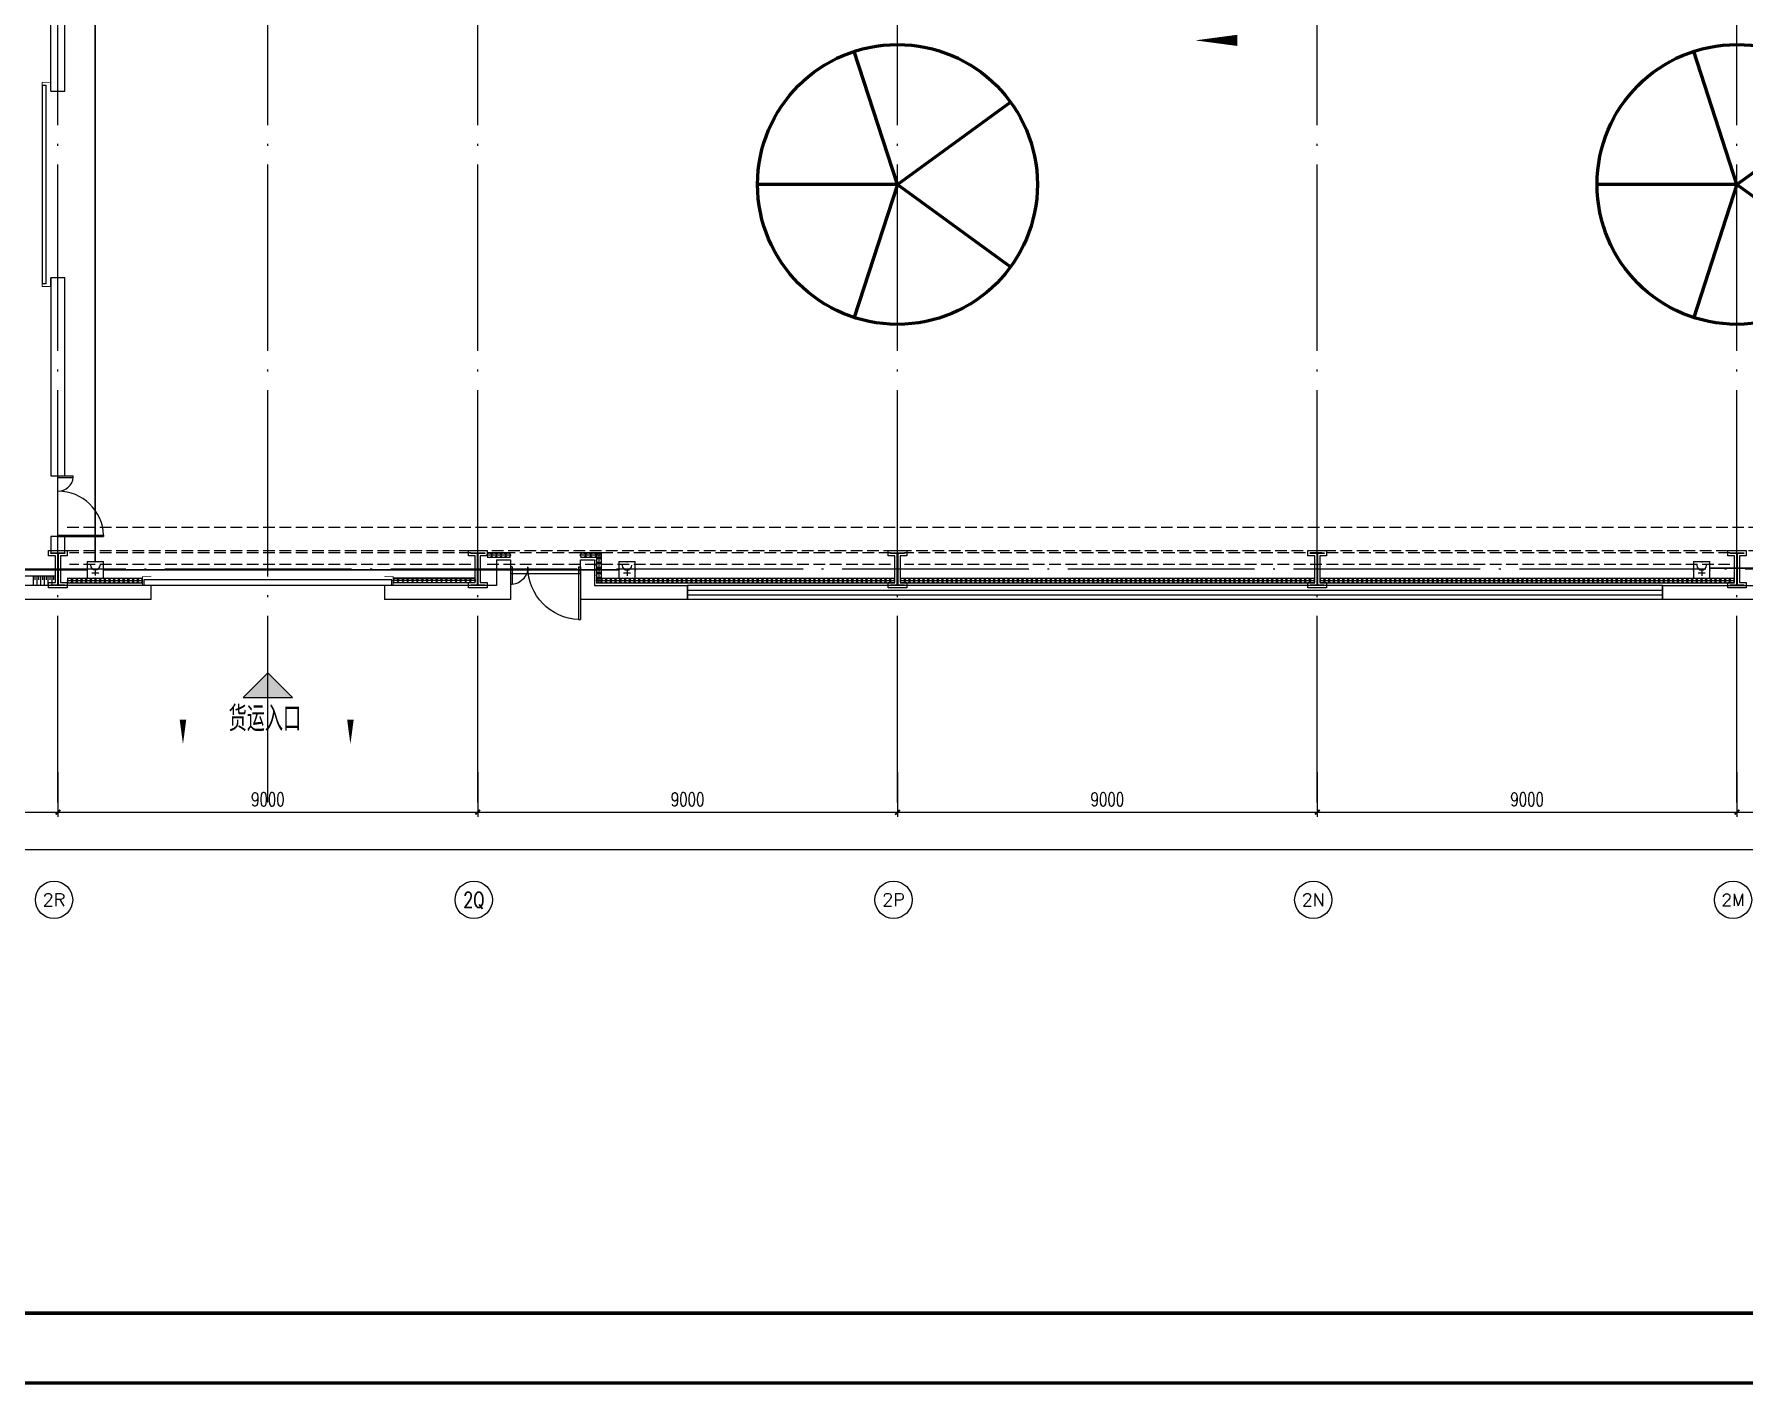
# Model space of a CAD drawing. Extents: x -1396510 to 1250330, y -1892470 to 1623980.
# Drawn here: x 518606 to 555262, y -816618 to -787658 of the extents above; entities that cross this region are included whole.
import ezdxf
from ezdxf.enums import TextEntityAlignment as Align

# ---------------------------------------------------------------- set-up
doc = ezdxf.new("R2010")
doc.units = 0
doc.header["$LTSCALE"] = 1000
doc.header["$MEASUREMENT"] = 0
for name, pattern in [('10平面$0$DASH', [0.35, 0.25, -0.1]), ('DASH', [0.35, 0.25, -0.1]), ('DOTE', [2.42, 2, -0.2, 0.02, -0.2])]:
    doc.linetypes.add(name, pattern=pattern)
doc.layers.get('Defpoints').update_dxf_attribs({"color": 210})
for name, color, linetype in [('0-cxFrame', 155, 'Continuous'), ('10平面$0$WINDOW', 4, 'Continuous'), ('99平面图例外参$0$A-HATCH-2', 251, 'Continuous'), ('A-AXIS-D', 1, 'Continuous'), ('A-AXIS-DOTE', 14, 'DOTE'), ('A-AXIS-SYMB', 3, 'Continuous'), ('A-HATCH-2', 251, 'Continuous'), ('A-HRAIL', 173, 'Continuous'), ('A-LIN-V', 9, 'Continuous'), ('A-SFCE', 30, 'Continuous'), ('A-TEXT', 61, 'Continuous'), ('A-WINDOW', 140, 'Continuous'), ('AS-COLN', 6, 'Continuous'), ('AS-WALL', 40, 'Continuous'), ('EQUIP-消防', 3, 'Continuous'), ('FH-tri', 180, 'Continuous'), ('WIRE-照明', 1, 'Continuous'), ('建-窗', 4, 'Continuous'), ('建-箭头', 3, 'Continuous')]:
    doc.layers.add(name, color=color, linetype=linetype)
doc.layers.add('0-cxText', color=131, linetype='Continuous', lineweight=25)
doc.layers.add('A-云线2', color=3, linetype='Continuous', plot=False)
doc.styles.add('_TCH_AXIS', font='COMPLEX', dxfattribs={"bigfont": 'GBCBIG'})
doc.styles.add('_TCH_DIM_T3', font='SIMPLEX', dxfattribs={"width": 0.705882, "bigfont": 'GBCBIG'})
doc.styles.add('A-STANDARD', font='SIMPLEX', dxfattribs={"bigfont": 'GBCBIG'})
doc.styles.add('cx_tuming', font='simhei.ttf')
doc.styles.add('cx_tuqian1', font='')
doc.styles.get("Standard").update_dxf_attribs({"font": 'gbenor.shx', "bigfont": 'gbcbig.shx'})
doc.styles.add('黑体', font='simhei.ttf', dxfattribs={"height": 12})
doc.styles.get('cx_tuqian1').set_extended_font_data('SimSun')
doc.dimstyles.new('_TCH_ARCH&&100', dxfattribs={"dimtxt": 297.5, "dimasz": 100, "dimexe": 100, "dimexo": 100, "dimgap": 126.25, "dimtad": 1, "dimdec": 0, "dimzin": 0, "dimdsep": 46, "dimtxsty": '_TCH_DIM_T3', "dimblk": 'ARCHTICK', "dimcen": 0.09, "dimclrt": 7, "dimazin": 2, "dimtfac": 1, "dimtdec": 0, "dimtix": 1, "dimtmove": 2, "dimatfit": 3, "dimfxl": 0, "dimtolj": 1, "dimtzin": 0, "dimarcsym": 0})

# ---------------------------------------------------------------- blocks, each defined once
blk = doc.blocks.new('WINDOW2DLIB$DYNSTYLE$00000005')
at = {"color": 0}
for points in [[(-0.5, 0.5), (-0.5, -0.5)], [(-0.5, 0.5), (0.5, 0.5)], [(0.5, -0.5), (0.5, 0.5)], [(0.5, 0.1667), (-0.5, 0.1667)], [(0.5, -0.1667), (-0.5, -0.1667)], [(-0.5, -0.5), (0.5, -0.5)]]:
    blk.add_lwpolyline(points, dxfattribs=at)
blk = doc.blocks.new('10平面$0$$DorLib2D$00000126')
at = {"color": 0, "linetype": 'Continuous'}
for p, q in [((-0.532, 0.5), (-0.532, 0.9)), ((0.532, 0.9), (0.532, 0.5))]:
    blk.add_line(p, q, dxfattribs=at)
at = {"color": 0, "linetype": '10平面$0$DASH'}
for p, q in [((-0.532, 0.9), (0.532, 0.9)), ((-0.532, 0.5), (0.532, 0.5))]:
    blk.add_line(p, q, dxfattribs=at)
blk = doc.blocks.new('DOOR2DLIB$SYSLIB$00000123')
at = {"color": 0}
for p, q in [((0.475, -0.001), (0.475, 0.752)), ((0.475, 0.752), (0.5, 0.752)), ((0.5, -0.001), (0.5, 0.752)), ((-0.5, 0), (-0.5, 0.252)), ((-0.475, 0.252), (-0.5, 0.252)), ((-0.475, 0), (-0.475, 0.252)), ((-0.475, 0), (-0.5, 0)), ((0.475, -0.001), (0.5, -0.001))]:
    blk.add_line(p, q, dxfattribs=at)
for centre, radius, start, end in [((0.505, -0.002), 0.755, 92.2493, 179.7238), ((-0.501, 0.003), 0.251, 359.7899, 84.0974)]:
    blk.add_arc(centre, radius, start, end, dxfattribs=at)
blk = doc.blocks.new('42343243')
at = {"layer": '10平面$0$WINDOW'}
blk.add_line((-252654, 1222620), (-254154, 1222620), dxfattribs=at)
at = {"layer": 'AS-WALL'}
for p, q in [((-254154, 1223170), (-256854, 1223170)), ((-256854, 1222870), (-256854, 1223170)), ((-254454, 1222870), (-256854, 1222870)), ((-254454, 1222320), (-254454, 1222870)), ((-254154, 1222620), (-254154, 1223170)), ((-250354, 1223170), (-252654, 1223170)), ((-252654, 1222620), (-252654, 1223170)), ((-252354, 1222870), (-250354, 1222870)), ((-252354, 1222320), (-252354, 1222870)), ((-250354, 1222870), (-250354, 1223170)), ((-227154, 1223170), (-229454, 1223170)), ((-229454, 1223170), (-229454, 1222870)), ((-229454, 1222870), (-227454, 1222870)), ((-254154, 1222320), (-254154, 1222620)), ((-252654, 1222620), (-252654, 1222320)), ((-254454, 1222320), (-254154, 1222320)), ((-252654, 1222320), (-252354, 1222320))]:
    blk.add_line(p, q, dxfattribs=at)
at = {"layer": '10平面$0$WINDOW', "zscale": 300}
for name, p, xscale, yscale, rotation in [('DOOR2DLIB$SYSLIB$00000123', (-253404, 1222470), -1500, -1500, 179.9999999999555), ('10平面$0$$DorLib2D$00000126', (-259354, 1223020), 5000, 300, 179.9999999999992)]:
    blk.add_blockref(name, p, dxfattribs=dict(at, xscale=xscale, yscale=yscale, rotation=rotation))
at = {"layer": '建-窗', "xscale": -20900, "yscale": -300, "zscale": 300, "rotation": 359.9999999994902}
blk.add_blockref('WINDOW2DLIB$DYNSTYLE$00000005', (-239904, 1223020), dxfattribs=at)
blk = doc.blocks.new('nt66')
at = {"layer": 'A-HATCH-2', "color": 8}
blk.add_lwpolyline([(-195840, 766870), (-195440, 766870), (-195440, 766758), (-195586, 766758), (-195586, 766182), (-195440, 766182), (-195440, 766070), (-195840, 766070), (-195840, 766182), (-195694, 766182), (-195694, 766758), (-195840, 766758)], close=True, dxfattribs=at)
at = {"layer": 'AS-COLN'}
blk.add_lwpolyline([(-195790, 766820), (-195490, 766820), (-195490, 766808), (-195636, 766808), (-195636, 766132), (-195490, 766132), (-195490, 766120), (-195790, 766120), (-195790, 766132), (-195644, 766132), (-195644, 766808), (-195790, 766808)], close=True, dxfattribs=at)
blk = doc.blocks.new('33333')
for p in [(-68214, -126400), (-59214, -126400), (-50214, -126400), (-41214, -126400), (-32214, -126400)]:
    blk.add_blockref('nt66', p)
blk = doc.blocks.new('w42343')
at = {"layer": 'A-HATCH-2', "color": 8, "linetype": 'DASH'}
for p, q in [((-263654, 640970), (-128354, 640970)), ((-263654, 640470), (-128354, 640470))]:
    blk.add_line(p, q, dxfattribs=at)
blk = doc.blocks.new('w4324324')
at = {"layer": 'A-HATCH-2', "color": 0, "lineweight": 60}
for q in [(-1694760, 686605), (-1697614, 684532), (-1691907, 684532), (-1696524, 681178), (-1692997, 681178)]:
    blk.add_line((-1694760, 683605), q, dxfattribs=at)
blk.add_circle((-1694760, 683605), 3000, dxfattribs=at)
blk = doc.blocks.new('ner546')
at = {"layer": 'A-LIN-V', "color": 8}
for p in [(565280, 43256), (565280, 25256)]:
    blk.add_blockref('w4324324', p, dxfattribs=at)
blk = doc.blocks.new('3333')
at = {"layer": 'A-SFCE', "const_width": 20}
blk.add_lwpolyline([(-227064, 766320), (-227064, 766510), (-227244, 766510), (-227244, 766320)], dxfattribs=at)
blk = doc.blocks.new('_ArchTick')
at = {"color": 0, "linetype": 'ByBlock', "const_width": 0.4}
blk.add_lwpolyline([(-0.5, -0.5), (0.5, 0.5)], dxfattribs=at)
blk = doc.blocks.new('*D5748')
at = {"layer": 'A-AXIS-D', "color": 0, "lineweight": -2, "transparency": 16777216}
for p, q in [((12300, -86850), (12300, -87810)), ((21300, -86850), (21300, -87810)), ((12300, -87710), (21300, -87710))]:
    blk.add_line(p, q, dxfattribs=at)
at = {"layer": 'Defpoints', "color": 0, "transparency": 16777216}
for p in [(12300, -86750), (21300, -86750), (21300, -87710)]:
    blk.add_point(p, dxfattribs=at)
at = {"layer": 'A-AXIS-D', "color": 0, "lineweight": -2, "transparency": 16777216, "xscale": 100, "yscale": 100, "zscale": 100, "rotation": 180}
blk.add_blockref('_ArchTick', (12300, -87710), dxfattribs=at)
at = {"layer": 'A-AXIS-D', "color": 0, "lineweight": -2, "transparency": 16777216, "xscale": 100, "yscale": 100, "zscale": 100}
blk.add_blockref('_ArchTick', (21300, -87710), dxfattribs=at)
at = {"layer": 'A-AXIS-D', "color": 7, "transparency": 16777216, "insert": (16800, -87435), "char_height": 297.5, "attachment_point": 5, "style": '_TCH_DIM_T3'}
blk.add_mtext('\\A1;9000', dxfattribs=at)
blk = doc.blocks.new('*D5749')
at = {"layer": 'A-AXIS-D', "color": 0, "lineweight": -2, "transparency": 16777216}
for p, q in [((21300, -86850), (21300, -87810)), ((30300, -86850), (30300, -87810)), ((21300, -87710), (30300, -87710))]:
    blk.add_line(p, q, dxfattribs=at)
at = {"layer": 'Defpoints', "color": 0, "transparency": 16777216}
for p in [(21300, -86750), (30300, -86750), (30300, -87710)]:
    blk.add_point(p, dxfattribs=at)
at = {"layer": 'A-AXIS-D', "color": 0, "lineweight": -2, "transparency": 16777216, "xscale": 100, "yscale": 100, "zscale": 100, "rotation": 180}
blk.add_blockref('_ArchTick', (21300, -87710), dxfattribs=at)
at = {"layer": 'A-AXIS-D', "color": 0, "lineweight": -2, "transparency": 16777216, "xscale": 100, "yscale": 100, "zscale": 100}
blk.add_blockref('_ArchTick', (30300, -87710), dxfattribs=at)
at = {"layer": 'A-AXIS-D', "color": 7, "transparency": 16777216, "insert": (25800, -87435), "char_height": 297.5, "attachment_point": 5, "style": '_TCH_DIM_T3'}
blk.add_mtext('\\A1;9000', dxfattribs=at)
blk = doc.blocks.new('*D5750')
at = {"layer": 'A-AXIS-D', "color": 0, "lineweight": -2, "transparency": 16777216}
for p, q in [((30300, -86850), (30300, -87810)), ((39300, -86850), (39300, -87810)), ((30300, -87710), (39300, -87710))]:
    blk.add_line(p, q, dxfattribs=at)
at = {"layer": 'Defpoints', "color": 0, "transparency": 16777216}
for p in [(30300, -86750), (39300, -86750), (39300, -87710)]:
    blk.add_point(p, dxfattribs=at)
at = {"layer": 'A-AXIS-D', "color": 0, "lineweight": -2, "transparency": 16777216, "xscale": 100, "yscale": 100, "zscale": 100, "rotation": 180}
blk.add_blockref('_ArchTick', (30300, -87710), dxfattribs=at)
at = {"layer": 'A-AXIS-D', "color": 0, "lineweight": -2, "transparency": 16777216, "xscale": 100, "yscale": 100, "zscale": 100}
blk.add_blockref('_ArchTick', (39300, -87710), dxfattribs=at)
at = {"layer": 'A-AXIS-D', "color": 7, "transparency": 16777216, "insert": (34800, -87435), "char_height": 297.5, "attachment_point": 5, "style": '_TCH_DIM_T3'}
blk.add_mtext('\\A1;9000', dxfattribs=at)
blk = doc.blocks.new('*D5751')
at = {"layer": 'A-AXIS-D', "color": 0, "lineweight": -2, "transparency": 16777216}
for p, q in [((39300, -86850), (39300, -87810)), ((48300, -86850), (48300, -87810)), ((39300, -87710), (48300, -87710))]:
    blk.add_line(p, q, dxfattribs=at)
at = {"layer": 'Defpoints', "color": 0, "transparency": 16777216}
for p in [(39300, -86750), (48300, -86750), (48300, -87710)]:
    blk.add_point(p, dxfattribs=at)
at = {"layer": 'A-AXIS-D', "color": 0, "lineweight": -2, "transparency": 16777216, "xscale": 100, "yscale": 100, "zscale": 100, "rotation": 180}
blk.add_blockref('_ArchTick', (39300, -87710), dxfattribs=at)
at = {"layer": 'A-AXIS-D', "color": 0, "lineweight": -2, "transparency": 16777216, "xscale": 100, "yscale": 100, "zscale": 100}
blk.add_blockref('_ArchTick', (48300, -87710), dxfattribs=at)
at = {"layer": 'A-AXIS-D', "color": 7, "transparency": 16777216, "insert": (43800, -87435), "char_height": 297.5, "attachment_point": 5, "style": '_TCH_DIM_T3'}
blk.add_mtext('\\A1;9000', dxfattribs=at)
blk = doc.blocks.new('*D5752')
at = {"layer": 'A-AXIS-D', "color": 0, "lineweight": -2, "transparency": 16777216}
for p, q in [((48300, -86850), (48300, -87810)), ((57300, -86850), (57300, -87810)), ((48300, -87710), (57300, -87710))]:
    blk.add_line(p, q, dxfattribs=at)
at = {"layer": 'Defpoints', "color": 0, "transparency": 16777216}
for p in [(48300, -86750), (57300, -86750), (57300, -87710)]:
    blk.add_point(p, dxfattribs=at)
at = {"layer": 'A-AXIS-D', "color": 0, "lineweight": -2, "transparency": 16777216, "xscale": 100, "yscale": 100, "zscale": 100, "rotation": 180}
blk.add_blockref('_ArchTick', (48300, -87710), dxfattribs=at)
at = {"layer": 'A-AXIS-D', "color": 0, "lineweight": -2, "transparency": 16777216, "xscale": 100, "yscale": 100, "zscale": 100}
blk.add_blockref('_ArchTick', (57300, -87710), dxfattribs=at)
at = {"layer": 'A-AXIS-D', "color": 7, "transparency": 16777216, "insert": (52800, -87435), "char_height": 297.5, "attachment_point": 5, "style": '_TCH_DIM_T3'}
blk.add_mtext('\\A1;9000', dxfattribs=at)
blk = doc.blocks.new('*D5753')
at = {"layer": 'A-AXIS-D', "color": 0, "lineweight": -2, "transparency": 16777216}
for p, q in [((57300, -86850), (57300, -87810)), ((66300, -86850), (66300, -87810)), ((57300, -87710), (66300, -87710))]:
    blk.add_line(p, q, dxfattribs=at)
at = {"layer": 'Defpoints', "color": 0, "transparency": 16777216}
for p in [(57300, -86750), (66300, -86750), (66300, -87710)]:
    blk.add_point(p, dxfattribs=at)
at = {"layer": 'A-AXIS-D', "color": 0, "lineweight": -2, "transparency": 16777216, "xscale": 100, "yscale": 100, "zscale": 100, "rotation": 180}
blk.add_blockref('_ArchTick', (57300, -87710), dxfattribs=at)
at = {"layer": 'A-AXIS-D', "color": 0, "lineweight": -2, "transparency": 16777216, "xscale": 100, "yscale": 100, "zscale": 100}
blk.add_blockref('_ArchTick', (66300, -87710), dxfattribs=at)
at = {"layer": 'A-AXIS-D', "color": 7, "transparency": 16777216, "insert": (61800, -87435), "char_height": 297.5, "attachment_point": 5, "style": '_TCH_DIM_T3'}
blk.add_mtext('\\A1;9000', dxfattribs=at)
blk = doc.blocks.new('*D5765')
at = {"layer": 'A-AXIS-D', "color": 0, "lineweight": -2, "transparency": 16777216}
for p, q in [((-900, -86950), (-900, -88610)), ((157100, -86950), (157100, -88610)), ((-900, -88510), (157100, -88510))]:
    blk.add_line(p, q, dxfattribs=at)
at = {"layer": 'Defpoints', "color": 0, "transparency": 16777216}
for p in [(-900, -86850), (157100, -86850), (157100, -88510)]:
    blk.add_point(p, dxfattribs=at)
at = {"layer": 'A-AXIS-D', "color": 0, "lineweight": -2, "transparency": 16777216, "xscale": 100, "yscale": 100, "zscale": 100, "rotation": 180}
blk.add_blockref('_ArchTick', (-900, -88510), dxfattribs=at)
at = {"layer": 'A-AXIS-D', "color": 0, "lineweight": -2, "transparency": 16777216, "xscale": 100, "yscale": 100, "zscale": 100}
blk.add_blockref('_ArchTick', (157100, -88510), dxfattribs=at)
at = {"layer": 'A-AXIS-D', "color": 7, "transparency": 16777216, "insert": (78100, -88235), "char_height": 297.5, "attachment_point": 5, "style": '_TCH_DIM_T3'}
blk.add_mtext('\\A1;158000', dxfattribs=at)
blk = doc.blocks.new('99平面图例外参$0$$LinePat$填挖边坡')
at = {"color": 0}
for p, q in [((0, 0), (0, -1500)), ((300, 0), (300, -600))]:
    blk.add_line(p, q, dxfattribs=at)
at = {"layer": 'Defpoints', "color": 0}
blk.add_point((600, 0), dxfattribs=at)
blk = doc.blocks.new('99平面图例外参$0$$LinePat$圆环')
for points in [[(0, 150), (300, 150)], [(0, 0), (300, 0)], [(0, -150), (300, -150)]]:
    blk.add_lwpolyline(points)
at = {"color": 0}
blk.add_circle((150, 0), 150, dxfattribs=at)
blk = doc.blocks.new('$equip$00002656')
for p, q in [((-0.5, 1), (-0.5, 0)), ((0.5, 1), (-0.5, 1)), ((-0.5, 0), (0.5, 0)), ((-0.22, 0.33), (0.22, 0.33)), ((0, 0.5), (0, 0.15)), ((0.5, 0), (0.5, 1))]:
    blk.add_line(p, q)
at = {"const_width": 0.0571}
blk.add_lwpolyline([(-0.5, 1), (0.5, 1), (0.5, 0), (-0.5, 0), (-0.5, 1), (0.5, 1)], dxfattribs=at)
blk.add_arc((0, 0.8), 0.3, 180, 0)
for p in [(-0.5, 0.5), (0, 1), (0, 0), (0.5, 0.5)]:
    blk.add_point(p)
at = {"color": 7, "flags": 1}
for tag, height, p in [('A', 0.00002, (0, 0)), ('B', 0.4, (0.76, 0.29))]:
    blk.add_attdef(tag, text='', height=height, dxfattribs=at).set_placement(p, align=Align.MIDDLE_CENTER)
blk = doc.blocks.new('TK22.A0+1 L(Dragon)')
at = {"layer": '0-cxFrame', "color": 7, "const_width": 0.5}
blk.add_lwpolyline([(0, 0), (-1485, 0), (-1485, 841), (0, 841)], close=True, dxfattribs=at)
at = {"layer": '0-cxFrame', "const_width": 0.5}
blk.add_lwpolyline([(-80, 10), (-1465, 10), (-1465, 831), (-80, 831)], close=True, dxfattribs=at)
at = {"style": '黑体', "flags": 4}
blk.add_attdef('图幅', text='', height=3.3, dxfattribs=at).set_placement((-40, 3), align=Align.RIGHT)
at = {"layer": '0-cxText', "flags": 4}
for tag, height, style, p in [('建设单位', 3.5, 'cx_tuming', (-45, 240)), ('项目名称', 3.5, 'cx_tuming', (-45, 210)), ('子项名称', 3.5, 'cx_tuming', (-45, 180)), ('工程编号', 3.3, 'cx_tuqian1', (-35, 165)), ('图名1', 3.5, 'cx_tuming', (-45, 87)), ('图名2', 3.5, 'cx_tuming', (-45, 79)), ('图名3', 3.5, 'cx_tuming', (-45, 71)), ('出图日期', 3.3, 'cx_tuqian1', (-39, 60)), ('专业', 3.3, 'cx_tuqian1', (-55, 52)), ('图号', 3.3, 'cx_tuqian1', (-55, 44)), ('版次', 3.3, 'cx_tuqian1', (-20, 44))]:
    blk.add_attdef(tag, text='', height=height, dxfattribs=dict(at, style=style)).set_placement(p, align=Align.MIDDLE)
at = {"layer": 'Defpoints', "color": 6, "flags": 4}
for tag, height, style, p in [('tufu', 3.3, '黑体', (-12, 12)), ('dwfname', 4, 'cx_tuqian1', (-80, 3))]:
    blk.add_attdef(tag, text='', height=height, dxfattribs=dict(at, style=style)).set_placement(p, align=Align.RIGHT)
blk = doc.blocks.new('世赫2#厂房一层0821')
at = {"layer": 'FH-tri'}
h = blk.add_hatch(color=8, dxfattribs=at)
h.dxf.hatch_style = 1
h.paths.add_polyline_path([(25269.7, -85252.6), (26330.3, -85252.6), (25800, -84722.3)])
at = {"layer": 'A-AXIS-D'}
for centre in [(21215.1, -89588.9), (30215.1, -89588.9), (39215.1, -89588.9), (48215.1, -89588.9), (57215.1, -89588.9)]:
    blk.add_circle(centre, 400, dxfattribs=at)
at = {"layer": 'A-AXIS-DOTE', "color": 8, "ltscale": 2}
for p, q in [((21300, -87498.9), (21300, 6300)), ((25800, -87498.9), (25800, 6300)), ((30300, -87498.9), (30300, 6300)), ((39300, -87498.9), (39300, 6300)), ((48300, -87498.9), (48300, 6300)), ((57300, -87498.9), (57300, 6300)), ((163114.2, -82500), (-11095.8, -82500))]:
    blk.add_line(p, q, dxfattribs=at)
at = {"layer": 'A-AXIS-SYMB', "color": 8}
for points in [[(23980, -84792.3, 0, 0, 0), (23980, -86252.3, 0, 140, 0), (23980, -85727.3, 0, 0, 0)], [(27570, -84792.3, 0, 0, 0), (27570, -86252.3, 0, 140, 0), (27570, -85727.3, 0, 0, 0)]]:
    blk.add_lwpolyline(points, format="xyseb", dxfattribs=at)
at = {"layer": 'A-LIN-V'}
for p, q in [((21450, -80500), (21550, -80500)), ((21246, -82650), (-400, -82650))]:
    blk.add_line(p, q, dxfattribs=at)
at = {"layer": 'A-SFCE', "linetype": 'DASH'}
for p, q in [((30150, -82150), (21550, -82150)), ((30150, -82400), (21550, -82400)), ((57150, -82150), (39450, -82150)), ((57150, -82400), (39450, -82400))]:
    blk.add_line(p, q, dxfattribs=at)
at = {"layer": 'A-SFCE', "color": 2, "linetype": 'DASH'}
for p, q in [((39150, -82150), (30450, -82150)), ((39150, -82400), (30450, -82400))]:
    blk.add_line(p, q, dxfattribs=at)
at = {"layer": 'AS-WALL'}
for p, q in [((21150, -72250), (21150, -59750)), ((21450, -72250), (21450, -59750)), ((21150, -72250), (21450, -72250)), ((21150, -76250), (21150, -80500)), ((21450, -76250), (21150, -76250)), ((21450, -80500), (21450, -76250)), ((21150, -80500), (21450, -80500)), ((21450, -81800), (21150, -81800)), ((21150, -81800), (21150, -82150)), ((21450, -82150), (21450, -81800)), ((21150, -82150), (21450, -82150)), ((23300, -83150), (-900, -83150)), ((23300, -82850), (-600, -82850)), ((23300, -83150), (23300, -82850))]:
    blk.add_line(p, q, dxfattribs=at)
at = {"layer": 'FH-tri', "color": 8}
blk.add_lwpolyline([(25269.7, -85252.6), (26330.3, -85252.6), (26330.3, -85252.6), (25800, -84722.3)], close=True, dxfattribs=at)
at = {"layer": '建-箭头', "color": 8}
blk.add_lwpolyline([(52587.2, -71161.1, 0, 0, 0), (45687.2, -71161.1, 0, 240, 0), (46587.2, -71161.1, 0, 0, 0)], format="xyseb", dxfattribs=at)
at = {"layer": '10平面$0$WINDOW'}
for name, p, xscale, yscale, zscale, rotation in [('10平面$0$$DorLib2D$00000126', (21150, -74250), -4000, -200, 200, 269.9999999997814), ('DOOR2DLIB$SYSLIB$00000123', (21300, -81150), -1300, -1300, 300, 90.00000000093436)]:
    blk.add_blockref(name, p, dxfattribs=dict(at, xscale=xscale, yscale=yscale, zscale=zscale, rotation=rotation))
at = {"layer": '99平面图例外参$0$A-HATCH-2', "color": 203, "xscale": 0.1336172830128488, "yscale": 0.1333333333333333, "zscale": 0.1333333333333333, "rotation": 8.843761484292967e-11}
for p in [(20765, -82650), (20845.1, -82650), (20925.3, -82650), (21005.5, -82650), (21085.7, -82650), (21165.8, -82650)]:
    blk.add_blockref('99平面图例外参$0$$LinePat$填挖边坡', p, dxfattribs=at)
at = {"layer": 'A-HRAIL', "yscale": 0.3333333333111111, "zscale": 0.3333333333111111}
for p, xscale, rotation in [((30600, -82200), 0.3333327848855343, 180), ((30700, -82200), 0.3333327848855343, 180), ((30800, -82200), 0.3333327848855343, 180), ((30900, -82200), 0.3333327848855343, 180), ((31000, -82200), 0.3333327848855343, 180), ((32612.5, -82200), 0.3749999998826196, 180), ((32725, -82200), 0.3749999998826196, 180), ((32837.5, -82200), 0.3749999998826196, 180), ((32950, -82200), 0.3749999998826196, 180), ((32900, -82150), 0.3611111226889233, 270), ((32900, -82258.3), 0.3611111226889233, 270), ((32900, -82366.7), 0.3611111226889233, 270), ((32900, -82475), 0.3611111226889233, 270), ((21500, -82744), -0.3355865542302865, 179.9999999997019), ((21600.7, -82744), -0.3355865542302865, 179.9999999997019), ((21701.4, -82744), -0.3355865542302865, 179.9999999997019), ((21802, -82744), -0.3355865542302865, 179.9999999997019), ((21902.7, -82744), -0.3355865542302865, 179.9999999997019), ((22003.4, -82744), -0.3355865542302865, 179.9999999997019), ((22104.1, -82744), -0.3355865542302865, 179.9999999997019), ((22204.7, -82744), -0.3355865542302865, 179.9999999997019), ((22305.4, -82744), -0.3355865542302865, 179.9999999997019), ((22406.1, -82744), -0.3355865542302865, 179.9999999997019), ((22506.8, -82744), -0.3355865542302865, 179.9999999997019), ((22607.4, -82744), -0.3355865542302865, 179.9999999997019), ((22708.1, -82744), -0.3355865542302865, 179.9999999997019), ((22808.8, -82744), -0.3355865542302865, 179.9999999997019), ((22909.5, -82744), -0.3355865542302865, 179.9999999997019), ((23010.1, -82744), -0.3355865542302865, 179.9999999997019), ((28592.5, -82744), 0.344473774357088, 180.000000000205), ((28695.9, -82744), 0.344473774357088, 180.000000000205), ((28799.2, -82744), 0.344473774357088, 180.000000000205), ((28902.6, -82744), 0.344473774357088, 180.000000000205), ((29005.9, -82744), 0.344473774357088, 180.000000000205), ((29109.2, -82744), 0.344473774357088, 180.000000000205), ((29212.6, -82744), 0.344473774357088, 180.000000000205), ((29315.9, -82744), 0.344473774357088, 180.000000000205), ((29419.3, -82744), 0.344473774357088, 180.000000000205), ((29522.6, -82744), 0.344473774357088, 180.000000000205), ((29625.9, -82744), 0.344473774357088, 180.000000000205), ((29729.3, -82744), 0.344473774357088, 180.000000000205), ((29832.6, -82744), 0.344473774357088, 180.000000000205), ((29936, -82744), 0.344473774357088, 180.000000000205), ((30039.3, -82744), 0.344473774357088, 180.000000000205), ((30142.7, -82744), 0.344473774357088, 180.000000000205), ((30246, -82744), 0.344473774357088, 180.000000000205), ((32900, -82583.3), 0.3611111226889233, 270), ((32900, -82691.7), 0.3611111226889233, 270), ((32850, -82744), -0.338412741900589, 179.9999999997967), ((32951.5, -82744), -0.338412741900589, 179.9999999997967), ((33053, -82744), -0.338412741900589, 179.9999999997967), ((33154.6, -82744), -0.338412741900589, 179.9999999997967), ((33256.1, -82744), -0.338412741900589, 179.9999999997967), ((33357.6, -82744), -0.338412741900589, 179.9999999997967), ((33459.1, -82744), -0.338412741900589, 179.9999999997967), ((33560.7, -82744), -0.338412741900589, 179.9999999997967), ((33662.2, -82744), -0.338412741900589, 179.9999999997967), ((33763.7, -82744), -0.338412741900589, 179.9999999997967), ((33865.2, -82744), -0.338412741900589, 179.9999999997967), ((33966.8, -82744), -0.338412741900589, 179.9999999997967), ((34068.3, -82744), -0.338412741900589, 179.9999999997967), ((34169.8, -82744), -0.338412741900589, 179.9999999997967), ((34271.3, -82744), -0.338412741900589, 179.9999999997967), ((34372.9, -82744), -0.338412741900589, 179.9999999997967), ((34474.4, -82744), -0.338412741900589, 179.9999999997967), ((34575.9, -82744), -0.338412741900589, 179.9999999997967), ((34677.4, -82744), -0.338412741900589, 179.9999999997967), ((34779, -82744), -0.338412741900589, 179.9999999997967), ((34880.5, -82744), -0.338412741900589, 179.9999999997967), ((34982, -82744), -0.338412741900589, 179.9999999997967), ((35083.5, -82744), -0.338412741900589, 179.9999999997967), ((35185, -82744), -0.338412741900589, 179.9999999997967), ((35286.6, -82744), -0.338412741900589, 179.9999999997967), ((35388.1, -82744), -0.338412741900589, 179.9999999997967), ((35489.6, -82744), -0.338412741900589, 179.9999999997967), ((35591.1, -82744), -0.338412741900589, 179.9999999997967), ((35692.7, -82744), -0.338412741900589, 179.9999999997967), ((35794.2, -82744), -0.338412741900589, 179.9999999997967), ((35895.7, -82744), -0.338412741900589, 179.9999999997967), ((35997.2, -82744), -0.338412741900589, 179.9999999997967), ((36098.8, -82744), -0.338412741900589, 179.9999999997967), ((36200.3, -82744), -0.338412741900589, 179.9999999997967), ((36301.8, -82744), -0.338412741900589, 179.9999999997967), ((36403.3, -82744), -0.338412741900589, 179.9999999997967), ((36504.9, -82744), -0.338412741900589, 179.9999999997967), ((36606.4, -82744), -0.338412741900589, 179.9999999997967), ((36707.9, -82744), -0.338412741900589, 179.9999999997967), ((36809.4, -82744), -0.338412741900589, 179.9999999997967), ((36911, -82744), -0.338412741900589, 179.9999999997967), ((37012.5, -82744), -0.338412741900589, 179.9999999997967), ((37114, -82744), -0.338412741900589, 179.9999999997967), ((37215.5, -82744), -0.338412741900589, 179.9999999997967), ((37317, -82744), -0.338412741900589, 179.9999999997967), ((37418.6, -82744), -0.338412741900589, 179.9999999997967), ((37520.1, -82744), -0.338412741900589, 179.9999999997967), ((37621.6, -82744), -0.338412741900589, 179.9999999997967), ((37723.1, -82744), -0.338412741900589, 179.9999999997967), ((37824.7, -82744), -0.338412741900589, 179.9999999997967), ((37926.2, -82744), -0.338412741900589, 179.9999999997967), ((38027.7, -82744), -0.338412741900589, 179.9999999997967), ((38129.2, -82744), -0.338412741900589, 179.9999999997967), ((38230.8, -82744), -0.338412741900589, 179.9999999997967), ((38332.3, -82744), -0.338412741900589, 179.9999999997967), ((38433.8, -82744), -0.338412741900589, 179.9999999997967), ((38535.3, -82744), -0.338412741900589, 179.9999999997967), ((38636.9, -82744), -0.338412741900589, 179.9999999997967), ((38738.4, -82744), -0.338412741900589, 179.9999999997967), ((38839.9, -82744), -0.338412741900589, 179.9999999997967), ((38941.4, -82744), -0.338412741900589, 179.9999999997967), ((39043, -82744), -0.338412741900589, 179.9999999997967), ((39144.5, -82744), -0.338412741900589, 179.9999999997967), ((39354, -82744), -0.3368181817957273, 179.9999999997967), ((39455, -82744), -0.3368181817957273, 179.9999999997967), ((39556.1, -82744), -0.3368181817957273, 179.9999999997967), ((39657.1, -82744), -0.3368181817957273, 179.9999999997967), ((39758.2, -82744), -0.3368181817957273, 179.9999999997967), ((39859.2, -82744), -0.3368181817957273, 179.9999999997967), ((39960.3, -82744), -0.3368181817957273, 179.9999999997967), ((40061.3, -82744), -0.3368181817957273, 179.9999999997967), ((40162.4, -82744), -0.3368181817957273, 179.9999999997967), ((40263.4, -82744), -0.3368181817957273, 179.9999999997967), ((40364.5, -82744), -0.3368181817957273, 179.9999999997967), ((40465.5, -82744), -0.3368181817957273, 179.9999999997967), ((40566.5, -82744), -0.3368181817957273, 179.9999999997967), ((40667.6, -82744), -0.3368181817957273, 179.9999999997967), ((40768.6, -82744), -0.3368181817957273, 179.9999999997967), ((40869.7, -82744), -0.3368181817957273, 179.9999999997967), ((40970.7, -82744), -0.3368181817957273, 179.9999999997967), ((41071.8, -82744), -0.3368181817957273, 179.9999999997967), ((41172.8, -82744), -0.3368181817957273, 179.9999999997967), ((41273.9, -82744), -0.3368181817957273, 179.9999999997967), ((41374.9, -82744), -0.3368181817957273, 179.9999999997967), ((41476, -82744), -0.3368181817957273, 179.9999999997967), ((41577, -82744), -0.3368181817957273, 179.9999999997967), ((41678, -82744), -0.3368181817957273, 179.9999999997967), ((41779.1, -82744), -0.3368181817957273, 179.9999999997967), ((41880.1, -82744), -0.3368181817957273, 179.9999999997967), ((41981.2, -82744), -0.3368181817957273, 179.9999999997967), ((42082.2, -82744), -0.3368181817957273, 179.9999999997967), ((42183.3, -82744), -0.3368181817957273, 179.9999999997967), ((42284.3, -82744), -0.3368181817957273, 179.9999999997967), ((42385.4, -82744), -0.3368181817957273, 179.9999999997967), ((42486.4, -82744), -0.3368181817957273, 179.9999999997967), ((42587.5, -82744), -0.3368181817957273, 179.9999999997967), ((42688.5, -82744), -0.3368181817957273, 179.9999999997967), ((42789.5, -82744), -0.3368181817957273, 179.9999999997967), ((42890.6, -82744), -0.3368181817957273, 179.9999999997967), ((42991.6, -82744), -0.3368181817957273, 179.9999999997967), ((43092.7, -82744), -0.3368181817957273, 179.9999999997967), ((43193.7, -82744), -0.3368181817957273, 179.9999999997967), ((43294.8, -82744), -0.3368181817957273, 179.9999999997967), ((43395.8, -82744), -0.3368181817957273, 179.9999999997967), ((43496.9, -82744), -0.3368181817957273, 179.9999999997967), ((43597.9, -82744), -0.3368181817957273, 179.9999999997967), ((43699, -82744), -0.3368181817957273, 179.9999999997967), ((43800, -82744), -0.3368181817957273, 179.9999999997967), ((43901, -82744), -0.3368181817957273, 179.9999999997967), ((44002.1, -82744), -0.3368181817957273, 179.9999999997967), ((44103.1, -82744), -0.3368181817957273, 179.9999999997967), ((44204.2, -82744), -0.3368181817957273, 179.9999999997967), ((44305.2, -82744), -0.3368181817957273, 179.9999999997967), ((44406.3, -82744), -0.3368181817957273, 179.9999999997967), ((44507.3, -82744), -0.3368181817957273, 179.9999999997967), ((44608.4, -82744), -0.3368181817957273, 179.9999999997967), ((44709.4, -82744), -0.3368181817957273, 179.9999999997967), ((44810.5, -82744), -0.3368181817957273, 179.9999999997967), ((44911.5, -82744), -0.3368181817957273, 179.9999999997967), ((45012.5, -82744), -0.3368181817957273, 179.9999999997967), ((45113.6, -82744), -0.3368181817957273, 179.9999999997967), ((45214.6, -82744), -0.3368181817957273, 179.9999999997967), ((45315.7, -82744), -0.3368181817957273, 179.9999999997967), ((45416.7, -82744), -0.3368181817957273, 179.9999999997967), ((45517.8, -82744), -0.3368181817957273, 179.9999999997967), ((45618.8, -82744), -0.3368181817957273, 179.9999999997967), ((45719.9, -82744), -0.3368181817957273, 179.9999999997967), ((45820.9, -82744), -0.3368181817957273, 179.9999999997967), ((45922, -82744), -0.3368181817957273, 179.9999999997967), ((46023, -82744), -0.3368181817957273, 179.9999999997967), ((46124, -82744), -0.3368181817957273, 179.9999999997967), ((46225.1, -82744), -0.3368181817957273, 179.9999999997967), ((46326.1, -82744), -0.3368181817957273, 179.9999999997967), ((46427.2, -82744), -0.3368181817957273, 179.9999999997967), ((46528.2, -82744), -0.3368181817957273, 179.9999999997967), ((46629.3, -82744), -0.3368181817957273, 179.9999999997967), ((46730.3, -82744), -0.3368181817957273, 179.9999999997967), ((46831.4, -82744), -0.3368181817957273, 179.9999999997967), ((46932.4, -82744), -0.3368181817957273, 179.9999999997967), ((47033.5, -82744), -0.3368181817957273, 179.9999999997967), ((47134.5, -82744), -0.3368181817957273, 179.9999999997967), ((47235.5, -82744), -0.3368181817957273, 179.9999999997967), ((47336.6, -82744), -0.3368181817957273, 179.9999999997967), ((47437.6, -82744), -0.3368181817957273, 179.9999999997967), ((47538.7, -82744), -0.3368181817957273, 179.9999999997967), ((47639.7, -82744), -0.3368181817957273, 179.9999999997967), ((47740.8, -82744), -0.3368181817957273, 179.9999999997967), ((47841.8, -82744), -0.3368181817957273, 179.9999999997967), ((47942.9, -82744), -0.3368181817957273, 179.9999999997967), ((48043.9, -82744), -0.3368181817957273, 179.9999999997967), ((48145, -82744), -0.3368181817957273, 179.9999999997967), ((48354, -82744), -0.3368181817957239, 179.999999999796), ((48455, -82744), -0.3368181817957239, 179.999999999796), ((48556.1, -82744), -0.3368181817957239, 179.999999999796), ((48657.1, -82744), -0.3368181817957239, 179.999999999796), ((48758.2, -82744), -0.3368181817957239, 179.999999999796), ((48859.2, -82744), -0.3368181817957239, 179.999999999796), ((48960.3, -82744), -0.3368181817957239, 179.999999999796), ((49061.3, -82744), -0.3368181817957239, 179.999999999796), ((49162.4, -82744), -0.3368181817957239, 179.999999999796), ((49263.4, -82744), -0.3368181817957239, 179.999999999796), ((49364.5, -82744), -0.3368181817957239, 179.999999999796), ((49465.5, -82744), -0.3368181817957239, 179.999999999796), ((49566.5, -82744), -0.3368181817957239, 179.999999999796), ((49667.6, -82744), -0.3368181817957239, 179.999999999796), ((49768.6, -82744), -0.3368181817957239, 179.999999999796), ((49869.7, -82744), -0.3368181817957239, 179.999999999796), ((49970.7, -82744), -0.3368181817957239, 179.999999999796), ((50071.8, -82744), -0.3368181817957239, 179.999999999796), ((50172.8, -82744), -0.3368181817957239, 179.999999999796), ((50273.9, -82744), -0.3368181817957239, 179.999999999796), ((50374.9, -82744), -0.3368181817957239, 179.999999999796), ((50476, -82744), -0.3368181817957239, 179.999999999796), ((50577, -82744), -0.3368181817957239, 179.999999999796), ((50678, -82744), -0.3368181817957239, 179.999999999796), ((50779.1, -82744), -0.3368181817957239, 179.999999999796), ((50880.1, -82744), -0.3368181817957239, 179.999999999796), ((50981.2, -82744), -0.3368181817957239, 179.999999999796), ((51082.2, -82744), -0.3368181817957239, 179.999999999796), ((51183.3, -82744), -0.3368181817957239, 179.999999999796), ((51284.3, -82744), -0.3368181817957239, 179.999999999796), ((51385.4, -82744), -0.3368181817957239, 179.999999999796), ((51486.4, -82744), -0.3368181817957239, 179.999999999796), ((51587.5, -82744), -0.3368181817957239, 179.999999999796), ((51688.5, -82744), -0.3368181817957239, 179.999999999796), ((51789.5, -82744), -0.3368181817957239, 179.999999999796), ((51890.6, -82744), -0.3368181817957239, 179.999999999796), ((51991.6, -82744), -0.3368181817957239, 179.999999999796), ((52092.7, -82744), -0.3368181817957239, 179.999999999796), ((52193.7, -82744), -0.3368181817957239, 179.999999999796), ((52294.8, -82744), -0.3368181817957239, 179.999999999796), ((52395.8, -82744), -0.3368181817957239, 179.999999999796), ((52496.9, -82744), -0.3368181817957239, 179.999999999796), ((52597.9, -82744), -0.3368181817957239, 179.999999999796), ((52699, -82744), -0.3368181817957239, 179.999999999796), ((52800, -82744), -0.3368181817957239, 179.999999999796), ((52901, -82744), -0.3368181817957239, 179.999999999796), ((53002.1, -82744), -0.3368181817957239, 179.999999999796), ((53103.1, -82744), -0.3368181817957239, 179.999999999796), ((53204.2, -82744), -0.3368181817957239, 179.999999999796), ((53305.2, -82744), -0.3368181817957239, 179.999999999796), ((53406.3, -82744), -0.3368181817957239, 179.999999999796), ((53507.3, -82744), -0.3368181817957239, 179.999999999796), ((53608.4, -82744), -0.3368181817957239, 179.999999999796), ((53709.4, -82744), -0.3368181817957239, 179.999999999796), ((53810.5, -82744), -0.3368181817957239, 179.999999999796), ((53911.5, -82744), -0.3368181817957239, 179.999999999796), ((54012.5, -82744), -0.3368181817957239, 179.999999999796), ((54113.6, -82744), -0.3368181817957239, 179.999999999796), ((54214.6, -82744), -0.3368181817957239, 179.999999999796), ((54315.7, -82744), -0.3368181817957239, 179.999999999796), ((54416.7, -82744), -0.3368181817957239, 179.999999999796), ((54517.8, -82744), -0.3368181817957239, 179.999999999796), ((54618.8, -82744), -0.3368181817957239, 179.999999999796), ((54719.9, -82744), -0.3368181817957239, 179.999999999796), ((54820.9, -82744), -0.3368181817957239, 179.999999999796), ((54922, -82744), -0.3368181817957239, 179.999999999796), ((55023, -82744), -0.3368181817957239, 179.999999999796), ((55124, -82744), -0.3368181817957239, 179.999999999796), ((55225.1, -82744), -0.3368181817957239, 179.999999999796), ((55326.1, -82744), -0.3368181817957239, 179.999999999796), ((55427.2, -82744), -0.3368181817957239, 179.999999999796), ((55528.2, -82744), -0.3368181817957239, 179.999999999796), ((55629.3, -82744), -0.3368181817957239, 179.999999999796), ((55730.3, -82744), -0.3368181817957239, 179.999999999796), ((55831.4, -82744), -0.3368181817957239, 179.999999999796), ((55932.4, -82744), -0.3368181817957239, 179.999999999796), ((56033.5, -82744), -0.3368181817957239, 179.999999999796), ((56134.5, -82744), -0.3368181817957239, 179.999999999796), ((56235.5, -82744), -0.3368181817957239, 179.999999999796), ((56336.6, -82744), -0.3368181817957239, 179.999999999796), ((56437.6, -82744), -0.3368181817957239, 179.999999999796), ((56538.7, -82744), -0.3368181817957239, 179.999999999796), ((56639.7, -82744), -0.3368181817957239, 179.999999999796), ((56740.8, -82744), -0.3368181817957239, 179.999999999796), ((56841.8, -82744), -0.3368181817957239, 179.999999999796), ((56942.9, -82744), -0.3368181817957239, 179.999999999796), ((57043.9, -82744), -0.3368181817957239, 179.999999999796), ((57145, -82744), -0.3368181817957239, 179.999999999796)]:
    blk.add_blockref('99平面图例外参$0$$LinePat$圆环', p, dxfattribs=dict(at, xscale=xscale, rotation=rotation))
at = {"layer": 'A-LIN-V', "color": 8, "rotation": 90.00000000000001}
blk.add_blockref('ner546', (766160.7, 1055230), dxfattribs=at)
at = {"layer": 'A-SFCE'}
blk.add_blockref('3333', (248204.2, -838570), dxfattribs=at)
at = {"layer": 'A-SFCE', "xscale": -1}
for p, rotation in [((248204.2, 690070), 180), ((789620.8, -309904.2), 90)]:
    blk.add_blockref('3333', p, dxfattribs=dict(at, rotation=rotation))
at = {"layer": 'A-SFCE', "rotation": 270}
blk.add_blockref('3333', (-738020.8, -309904.2), dxfattribs=at)
at = {"layer": 'A-WINDOW'}
for name in ['33333', 'w42343']:
    blk.add_blockref(name, (285154.2, -722570), dxfattribs=at)
at = {"layer": 'A-WINDOW', "xscale": -1, "rotation": 180}
blk.add_blockref('42343243', (285154.2, 1140020), dxfattribs=at)
at = {"layer": 'A-AXIS-D', "color": 7, "style": '_TCH_AXIS', "width": 0.807692}
blk.add_text('2Q', height=327.87, dxfattribs=at).set_placement((29988.1, -89752.8), (30442.1, -89752.8), align=Align.FIT)
at = {"layer": 'A-AXIS-D', "color": 7, "style": '_TCH_AXIS'}
for s, height, p, p2 in [('2R', 270.86, (20970, -89724.3), (21460.2, -89724.3)), ('2P', 276.42, (38971.6, -89727.1), (39458.6, -89727.1)), ('2N', 265.5, (47968.6, -89721.6), (48461.6, -89721.6)), ('2M', 255.29, (56965.9, -89716.5), (57464.3, -89716.5))]:
    blk.add_text(s, height=height, dxfattribs=at).set_placement(p, p2, align=Align.FIT)
at = {"layer": 'A-TEXT', "color": 8, "style": 'A-STANDARD'}
blk.add_text('货运入口', height=540.14, dxfattribs=at).set_placement((24958.7, -85974.7))
at = {"layer": 'A-AXIS-D'}
for base, p1, p2, picture, middle in [((157100, -88510), (-900, -86850), (157100, -86850), '*D5765', (78100, -88235)), ((21300, -87710), (12300, -86750), (21300, -86750), '*D5748', (16800, -87435)), ((30300, -87710), (21300, -86750), (30300, -86750), '*D5749', (25800, -87435)), ((39300, -87710), (30300, -86750), (39300, -86750), '*D5750', (34800, -87435)), ((48300, -87710), (39300, -86750), (48300, -86750), '*D5751', (43800, -87435)), ((57300, -87710), (48300, -86750), (57300, -86750), '*D5752', (52800, -87435)), ((66300, -87710), (57300, -86750), (66300, -86750), '*D5753', (61800, -87435))]:
    dim = blk.add_linear_dim(base=base, p1=p1, p2=p2, angle=0, dimstyle='_TCH_ARCH&&100', dxfattribs=at)
    dim.commit()
    dim.dimension.update_dxf_attribs({"geometry": picture, "text_midpoint": middle, "dimtype": 161})

msp = doc.modelspace()

# ---------------------------------------------------------------- linework, layer by layer
at = {"layer": 'WIRE-照明', "linetype": 'Continuous', "const_width": 35}
for points in [[(519915.8, -798969.8), (519915.8, -783721.5)], [(554534, -799105), (573726.1, -799105)], [(511049.2, -799144.8), (519740.8, -799144.8)], [(531142.3, -799144.8), (520098.9, -799144.8)]]:
    msp.add_lwpolyline(points, dxfattribs=at)

# ---------------------------------------------------------------- block references
at = {"layer": '0-cxFrame', "xscale": 150, "yscale": 150, "zscale": 150}
msp.add_blockref('TK22.A0+1 L(Dragon)', (686485, -816580), dxfattribs=at)
at = {"layer": 'A-云线2'}
msp.add_blockref('世赫2#厂房一层0821', (497815.8, -716630), dxfattribs=at)
at = {"layer": 'EQUIP-消防', "xscale": 350, "yscale": 350, "zscale": 350}
for p in [(519915.8, -799319.8), (531317.3, -799324), (554359, -799324)]:
    msp.add_blockref('$equip$00002656', p, dxfattribs=at)

doc.saveas('drawing.dxf')
